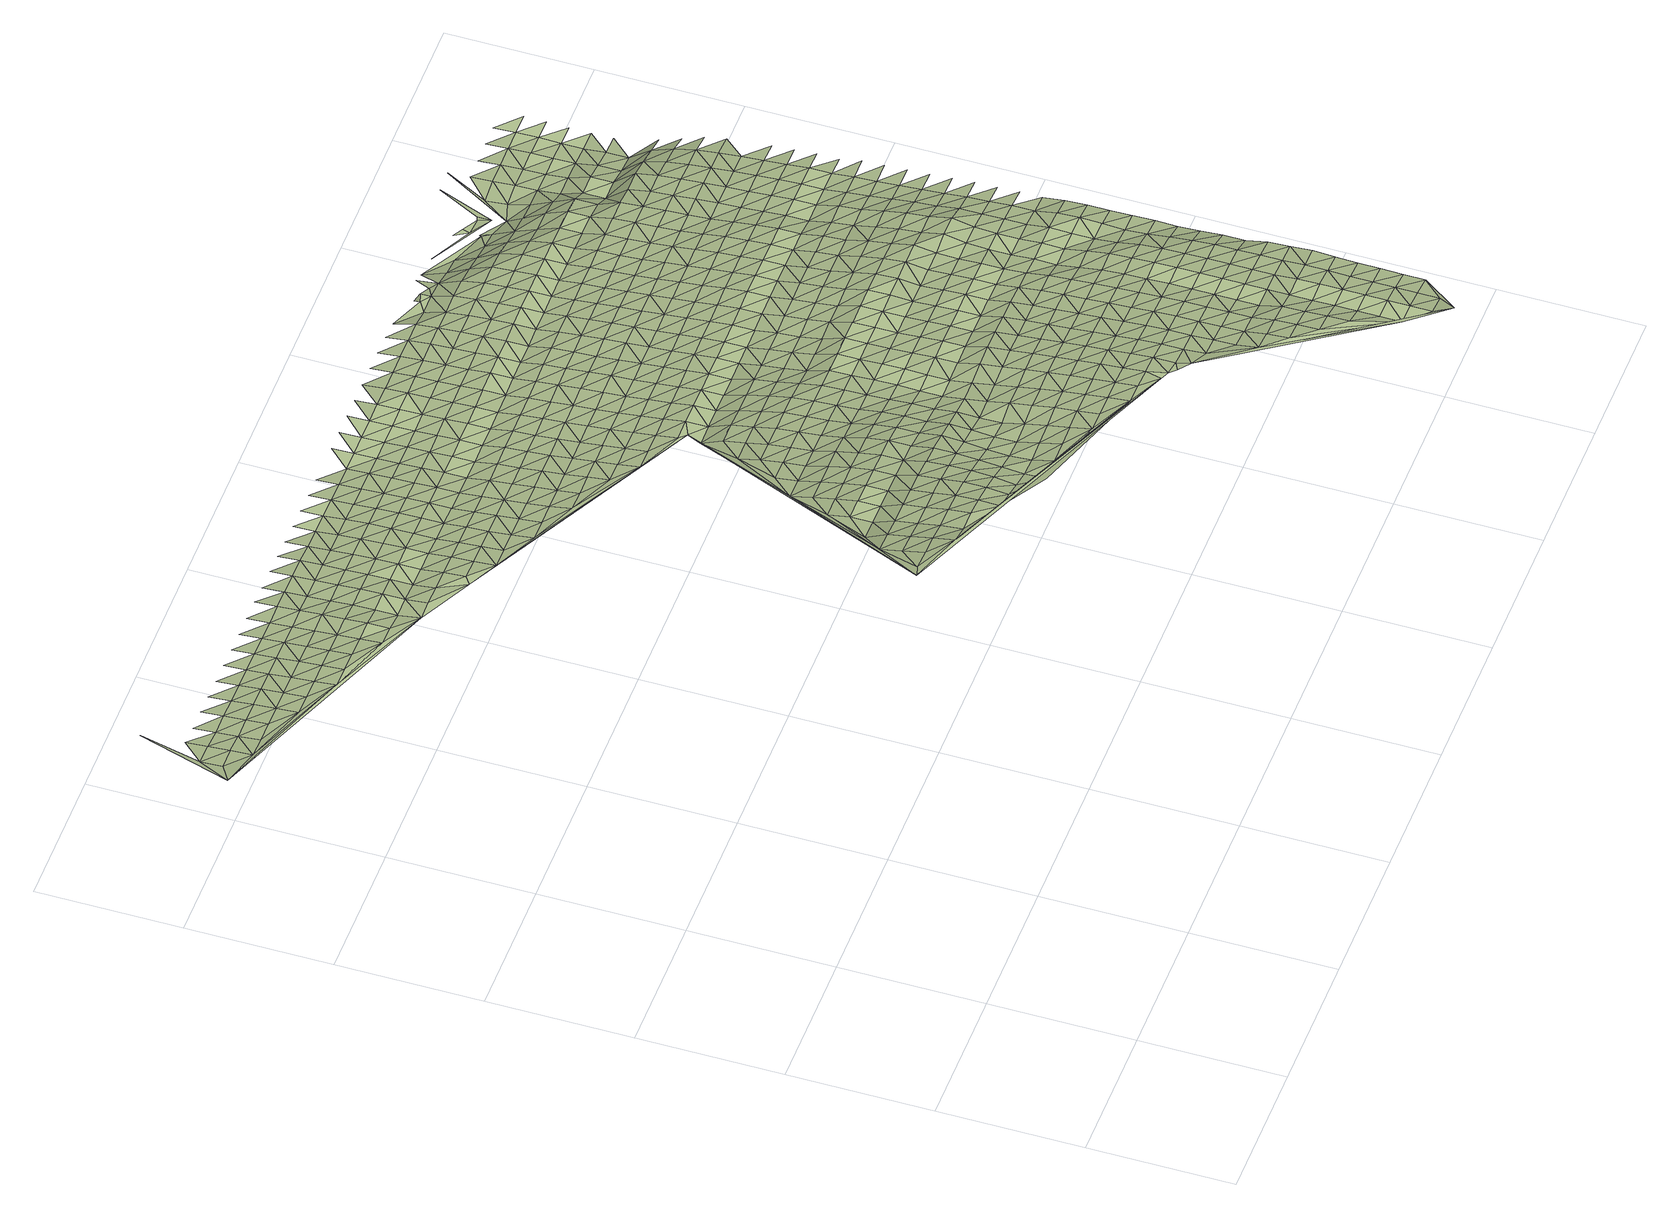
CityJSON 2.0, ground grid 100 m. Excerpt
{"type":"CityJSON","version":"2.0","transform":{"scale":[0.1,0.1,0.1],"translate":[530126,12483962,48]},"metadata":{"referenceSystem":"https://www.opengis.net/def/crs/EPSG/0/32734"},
"CityObjects":{
"terrain1":{"type":"TINRelief","geometry":[{"type":"CompositeSurface","lod":"1","boundaries":[[[0,1,2]],[[0,2,3]],[[0,4,1]],[[1,5,2]],[[3,4,0]],[[1,4,6]],[[7,1,6]],[[4,3,8]],[[4,8,6]],[[8,3,9]],[[10,3,2]],[[6,11,7]],[[11,6,8]],[[9,3,12]],[[8,9,13]],[[11,8,14]],[[13,14,8]],[[12,13,9]],[[11,15,16]],[[14,15,11]],[[10,12,3]],[[17,14,13]],[[17,13,12]],[[14,18,15]],[[14,17,18]],[[19,15,20]],[[17,12,21]],[[15,18,20]],[[17,22,18]],[[17,21,23]],[[10,21,12]],[[18,22,20]],[[17,23,22]],[[10,2,24]],[[25,20,26]],[[21,27,23]],[[26,20,22]],[[21,10,27]],[[22,23,28]],[[27,29,23]],[[22,28,26]],[[23,29,28]],[[27,10,30]],[[31,26,32]],[[33,29,27]],[[26,28,32]],[[30,33,27]],[[28,29,34]],[[33,35,29]],[[10,36,30]],[[28,34,32]],[[29,35,34]],[[33,30,37]],[[38,32,39]],[[35,33,40]],[[39,32,34]],[[37,40,33]],[[37,30,36]],[[34,35,41]],[[35,40,42]],[[34,41,39]],[[35,42,41]],[[10,24,36]],[[40,37,43]],[[43,37,36]],[[44,39,45]],[[40,46,42]],[[39,41,45]],[[46,40,43]],[[47,41,42]],[[43,36,48]],[[47,42,46]],[[41,49,45]],[[43,50,46]],[[49,41,47]],[[43,48,50]],[[24,48,36]],[[51,45,52]],[[52,45,49]],[[53,47,46]],[[50,54,46]],[[47,53,49]],[[53,46,54]],[[48,55,50]],[[24,55,48]],[[52,49,56]],[[54,50,57]],[[49,53,56]],[[57,50,55]],[[58,52,59]],[[54,60,53]],[[61,62,63]],[[56,59,52]],[[63,64,61]],[[54,57,60]],[[65,55,24]],[[53,66,56]],[[66,53,60]],[[67,61,68]],[[69,65,24]],[[70,57,55]],[[68,61,64]],[[62,61,67]],[[71,59,56]],[[57,70,60]],[[56,66,72]],[[55,65,70]],[[24,73,69]],[[59,71,74]],[[56,72,71]],[[60,75,66]],[[65,69,76]],[[67,68,77]],[[60,70,75]],[[77,68,64]],[[66,78,72]],[[62,67,79]],[[73,76,69]],[[78,66,75]],[[70,65,80]],[[76,81,65]],[[79,67,77]],[[71,72,82]],[[70,80,75]],[[78,83,72]],[[65,81,80]],[[77,64,84]],[[62,79,85]],[[71,82,86]],[[72,83,82]],[[76,73,87]],[[88,78,75]],[[62,85,89]],[[62,90,63]],[[81,76,91]],[[79,77,92]],[[88,75,80]],[[87,91,76]],[[77,84,92]],[[83,78,93]],[[79,94,85]],[[78,88,93]],[[73,95,87]],[[96,80,81]],[[91,97,81]],[[94,79,92]],[[84,64,98]],[[99,62,89]],[[100,82,83]],[[80,96,88]],[[93,101,83]],[[81,97,96]],[[87,102,91]],[[89,85,103]],[[84,104,92]],[[94,105,85]],[[82,100,106]],[[83,101,100]],[[95,102,87]],[[93,88,107]],[[85,105,103]],[[97,91,108]],[[109,94,92]],[[107,88,96]],[[108,91,102]],[[92,104,109]],[[84,98,104]],[[110,101,93]],[[89,103,111]],[[97,112,96]],[[105,94,113]],[[107,110,93]],[[112,97,108]],[[89,111,99]],[[94,109,113]],[[102,95,114]],[[100,101,115]],[[116,107,96]],[[110,117,101]],[[62,99,90]],[[102,114,108]],[[105,118,103]],[[104,119,109]],[[116,96,112]],[[95,120,114]],[[113,121,105]],[[100,115,122]],[[101,117,115]],[[104,98,119]],[[120,95,123]],[[118,111,103]],[[105,121,118]],[[110,107,124]],[[112,108,125]],[[113,109,126]],[[107,116,127]],[[108,114,125]],[[126,109,119]],[[117,110,124]],[[107,127,124]],[[116,112,128]],[[99,111,129]],[[130,121,113]],[[63,131,64]],[[111,118,132]],[[98,133,119]],[[125,128,112]],[[126,130,113]],[[114,120,134]],[[73,135,95]],[[123,136,120]],[[111,132,129]],[[137,115,117]],[[124,138,117]],[[127,116,139]],[[114,134,125]],[[118,121,140]],[[119,141,126]],[[116,128,142]],[[120,136,134]],[[130,143,121]],[[115,137,144]],[[117,138,137]],[[129,145,99]],[[141,119,133]],[[127,139,124]],[[132,118,140]],[[116,142,139]],[[121,143,140]],[[128,125,146]],[[90,99,145]],[[147,136,123]],[[130,126,148]],[[63,90,149]],[[146,125,134]],[[141,150,126]],[[151,138,124]],[[132,152,129]],[[133,98,153]],[[142,128,154]],[[143,130,148]],[[124,139,151]],[[140,152,132]],[[126,150,148]],[[141,133,155]],[[154,128,146]],[[98,64,156]],[[123,95,135]],[[157,134,136]],[[145,129,158]],[[147,159,136]],[[123,160,147]],[[137,138,161]],[[162,139,142]],[[151,163,138]],[[152,158,129]],[[134,157,146]],[[140,143,164]],[[165,150,141]],[[162,142,154]],[[136,159,157]],[[148,166,143]],[[137,161,167]],[[145,168,90]],[[138,163,161]],[[155,165,141]],[[133,153,155]],[[169,151,139]],[[140,164,152]],[[158,168,145]],[[143,166,164]],[[154,146,170]],[[148,150,171]],[[169,139,162]],[[147,172,159]],[[146,157,170]],[[165,171,150]],[[163,151,173]],[[158,152,174]],[[160,172,147]],[[168,175,90]],[[176,166,148]],[[151,169,173]],[[152,164,174]],[[162,154,177]],[[155,178,165]],[[170,179,154]],[[175,180,90]],[[171,176,148]],[[181,157,159]],[[168,158,182]],[[172,183,159]],[[155,153,178]],[[184,161,163]],[[169,162,177]],[[160,123,135]],[[173,185,163]],[[177,154,179]],[[174,182,158]],[[157,181,170]],[[186,164,166]],[[171,165,187]],[[159,183,181]],[[176,188,166]],[[161,184,189]],[[172,160,190]],[[191,175,168]],[[163,185,184]],[[165,178,187]],[[169,192,173]],[[164,186,174]],[[191,168,182]],[[166,188,186]],[[179,170,193]],[[194,176,171]],[[177,192,169]],[[90,180,195]],[[73,149,135]],[[183,172,196]],[[153,197,178]],[[193,170,181]],[[187,194,171]],[[198,185,173]],[[180,175,199]],[[182,174,200]],[[190,196,172]],[[175,191,201]],[[153,98,156]],[[190,160,202]],[[179,203,177]],[[176,204,188]],[[173,192,198]],[[186,200,174]],[[205,181,183]],[[178,206,187]],[[203,179,193]],[[175,201,199]],[[194,204,176]],[[185,207,184]],[[205,183,196]],[[206,178,197]],[[192,177,208]],[[191,182,209]],[[188,210,186]],[[198,207,185]],[[200,211,182]],[[212,194,187]],[[208,177,203]],[[135,202,160]],[[199,213,180]],[[188,204,210]],[[184,214,215]],[[193,181,216]],[[217,196,190]],[[201,191,209]],[[181,205,218]],[[209,182,211]],[[212,187,206]],[[198,192,219]],[[220,197,153]],[[207,214,184]],[[202,217,190]],[[195,180,213]],[[203,193,216]],[[200,186,221]],[[204,194,222]],[[219,192,208]],[[181,218,216]],[[186,210,223]],[[201,224,199]],[[225,206,197]],[[195,226,90]],[[194,212,222]],[[205,196,227]],[[211,200,221]],[[217,228,196]],[[209,224,201]],[[186,223,221]],[[207,198,229]],[[203,230,208]],[[198,219,231]],[[64,131,156]],[[218,205,227]],[[213,199,232]],[[210,204,233]],[[234,212,206]],[[230,203,216]],[[227,196,228]],[[222,235,204]],[[214,207,229]],[[198,231,229]],[[224,232,199]],[[225,234,206]],[[197,220,225]],[[217,202,236]],[[209,211,237]],[[223,210,233]],[[202,135,238]],[[221,239,211]],[[235,233,204]],[[219,208,240]],[[218,241,216]],[[222,212,242]],[[230,243,208]],[[214,244,245]],[[228,217,236]],[[195,213,246]],[[224,209,237]],[[241,218,227]],[[202,238,236]],[[232,247,213]],[[237,211,239]],[[234,242,212]],[[90,226,149]],[[231,219,240]],[[223,248,221]],[[244,214,229]],[[208,243,240]],[[249,230,216]],[[250,235,222]],[[246,213,247]],[[248,223,233]],[[220,153,156]],[[225,251,234]],[[249,216,241]],[[242,250,222]],[[231,252,229]],[[227,228,253]],[[238,135,254]],[[232,224,255]],[[239,221,256]],[[236,257,228]],[[237,258,224]],[[220,251,225]],[[243,230,259]],[[252,231,240]],[[195,246,260]],[[256,221,248]],[[241,227,253]],[[247,232,255]],[[261,233,235]],[[242,234,262]],[[230,249,259]],[[253,228,257]],[[224,258,255]],[[250,263,235]],[[244,229,264]],[[238,265,236]],[[239,266,237]],[[195,260,226]],[[234,251,262]],[[233,261,248]],[[264,229,252]],[[254,265,238]],[[266,239,256]],[[261,235,263]],[[135,267,254]],[[268,240,243]],[[249,241,269]],[[270,250,242]],[[259,271,243]],[[257,236,272]],[[273,246,247]],[[258,237,274]],[[269,241,253]],[[255,275,247]],[[262,270,242]],[[240,268,252]],[[256,248,276]],[[251,220,277]],[[244,264,278]],[[243,271,268]],[[265,272,236]],[[274,237,266]],[[135,149,267]],[[249,279,259]],[[246,273,260]],[[250,280,263]],[[273,247,275]],[[248,261,276]],[[258,281,255]],[[251,277,262]],[[278,282,244]],[[279,249,269]],[[270,280,250]],[[220,283,277]],[[264,252,284]],[[285,253,257]],[[265,254,286]],[[287,266,256]],[[272,288,257]],[[281,258,274]],[[220,156,283]],[[271,259,289]],[[226,260,290]],[[252,268,284]],[[254,267,286]],[[276,287,256]],[[253,285,269]],[[275,255,291]],[[261,263,292]],[[262,293,270]],[[289,259,279]],[[285,257,288]],[[290,260,273]],[[280,294,263]],[[264,295,278]],[[266,296,274]],[[255,281,291]],[[293,262,277]],[[271,297,268]],[[272,265,298]],[[261,292,276]],[[295,264,284]],[[286,299,265]],[[287,296,266]],[[292,263,294]],[[149,226,300]],[[279,269,301]],[[275,302,273]],[[297,271,289]],[[290,300,226]],[[288,272,298]],[[280,270,303]],[[277,283,304]],[[269,285,301]],[[265,299,298]],[[302,275,291]],[[293,305,270]],[[149,306,267]],[[268,307,284]],[[286,267,306]],[[281,274,308]],[[276,309,287]],[[295,310,278]],[[296,311,274]],[[304,283,156]],[[312,289,279]],[[273,313,290]],[[294,280,303]],[[307,268,297]],[[309,276,292]],[[270,305,303]],[[291,281,308]],[[293,277,314]],[[300,306,149]],[[315,278,310]],[[301,312,279]],[[313,273,302]],[[274,311,308]],[[316,295,284]],[[285,288,317]],[[318,299,286]],[[296,287,319]],[[298,320,288]],[[304,314,277]],[[289,321,297]],[[300,290,322]],[[284,307,316]],[[306,318,286]],[[287,309,319]],[[285,317,301]],[[302,291,323]],[[292,294,324]],[[325,305,293]],[[312,321,289]],[[317,288,320]],[[313,322,290]],[[303,326,294]],[[310,295,327]],[[298,299,328]],[[311,296,329]],[[156,330,304]],[[323,291,308]],[[314,325,293]],[[309,292,324]],[[295,316,327]],[[318,328,299]],[[319,329,296]],[[326,324,294]],[[307,297,331]],[[301,332,312]],[[306,300,333]],[[302,334,313]],[[303,305,335]],[[321,336,297]],[[300,322,337]],[[338,320,298]],[[308,311,339]],[[314,304,340]],[[332,301,317]],[[334,302,323]],[[325,335,305]],[[307,331,316]],[[306,333,318]],[[309,341,319]],[[327,342,310]],[[297,336,331]],[[328,338,298]],[[300,337,333]],[[329,339,311]],[[330,340,304]],[[131,330,156]],[[321,312,343]],[[322,313,344]],[[345,326,303]],[[341,309,324]],[[320,346,317]],[[347,323,308]],[[348,325,314]],[[349,310,342]],[[312,332,343]],[[344,313,334]],[[335,345,303]],[[327,316,350]],[[328,318,351]],[[329,319,352]],[[338,346,320]],[[339,347,308]],[[348,314,340]],[[336,321,353]],[[322,354,337]],[[350,316,331]],[[318,333,351]],[[352,319,341]],[[332,317,355]],[[356,334,323]],[[357,324,326]],[[343,353,321]],[[322,344,354]],[[345,358,326]],[[359,342,327]],[[360,338,328]],[[329,361,339]],[[335,325,362]],[[363,340,330]],[[346,355,317]],[[347,356,323]],[[325,348,364]],[[336,365,331]],[[324,357,341]],[[363,330,131]],[[350,359,327]],[[351,360,328]],[[329,352,361]],[[357,326,358]],[[332,366,343]],[[367,333,337]],[[344,334,368]],[[345,335,362]],[[336,353,365]],[[354,369,337]],[[325,364,362]],[[338,370,346]],[[355,366,332]],[[356,368,334]],[[331,371,350]],[[333,367,351]],[[372,347,339]],[[352,341,373]],[[348,340,374]],[[359,375,342]],[[360,370,338]],[[337,369,367]],[[361,376,339]],[[377,363,131]],[[363,378,340]],[[343,379,353]],[[354,344,380]],[[345,381,358]],[[371,331,365]],[[357,373,341]],[[382,355,346]],[[347,372,356]],[[364,348,374]],[[383,342,375]],[[366,379,343]],[[368,380,344]],[[339,376,372]],[[381,345,362]],[[374,340,378]],[[384,360,351]],[[361,352,385]],[[346,370,382]],[[359,350,386]],[[387,365,353]],[[388,369,354]],[[371,389,350]],[[384,351,367]],[[373,385,352]],[[377,390,391]],[[363,377,392]],[[368,356,393]],[[357,358,394]],[[364,395,362]],[[379,387,353]],[[380,388,354]],[[381,396,358]],[[375,359,386]],[[366,355,397]],[[370,360,398]],[[399,376,361]],[[378,363,392]],[[350,389,386]],[[355,382,400]],[[356,372,393]],[[395,364,374]],[[371,365,401]],[[402,367,369]],[[391,390,403]],[[394,373,357]],[[377,391,392]],[[360,384,398]],[[385,399,361]],[[394,358,396]],[[379,366,397]],[[404,380,368]],[[405,381,362]],[[387,401,365]],[[355,400,397]],[[369,388,402]],[[393,404,368]],[[405,362,395]],[[389,371,406]],[[382,370,407]],[[384,367,408]],[[372,376,409]],[[374,378,410]],[[386,411,375]],[[398,412,370]],[[399,413,376]],[[392,414,378]],[[379,415,387]],[[380,416,388]],[[385,373,417]],[[396,381,418]],[[401,406,371]],[[408,367,402]],[[373,394,419]],[[403,420,391]],[[400,382,407]],[[372,409,393]],[[395,374,410]],[[421,375,411]],[[415,379,397]],[[407,370,412]],[[404,416,380]],[[376,413,409]],[[381,405,418]],[[410,378,414]],[[422,386,389]],[[398,384,423]],[[399,385,417]],[[391,420,392]],[[373,419,417]],[[424,420,403]],[[406,422,389]],[[408,423,384]],[[425,424,403]],[[401,387,426]],[[400,427,397]],[[402,388,428]],[[393,429,404]],[[394,396,430]],[[395,431,405]],[[415,432,387]],[[416,433,388]],[[418,434,396]],[[435,411,386]],[[436,412,398]],[[399,437,413]],[[414,392,438]],[[427,400,407]],[[429,393,409]],[[410,431,395]],[[401,426,406]],[[428,408,402]],[[419,394,430]],[[422,435,386]],[[387,432,426]],[[423,436,398]],[[428,388,433]],[[399,417,437]],[[430,396,434]],[[420,438,392]],[[439,415,397]],[[418,405,440]],[[441,421,411]],[[412,442,407]],[[416,404,443]],[[409,413,444]],[[414,445,410]],[[439,397,427]],[[429,446,404]],[[431,440,405]],[[425,447,424]],[[422,406,448]],[[419,449,417]],[[435,441,411]],[[436,442,412]],[[437,444,413]],[[414,438,445]],[[432,415,450]],[[423,408,451]],[[433,416,443]],[[452,434,418]],[[424,453,420]],[[406,426,448]],[[408,428,454]],[[404,446,443]],[[449,419,430]],[[447,455,424]],[[456,427,407]],[[429,409,457]],[[458,431,410]],[[415,439,450]],[[440,452,418]],[[435,422,459]],[[436,423,451]],[[460,437,417]],[[420,453,438]],[[442,456,407]],[[408,454,451]],[[444,457,409]],[[458,410,445]],[[424,455,453]],[[403,461,425]],[[448,459,422]],[[460,417,449]],[[432,462,426]],[[463,439,427]],[[428,433,464]],[[465,446,429]],[[430,434,466]],[[467,440,431]],[[447,425,468]],[[450,469,432]],[[443,470,433]],[[452,471,434]],[[472,473,425]],[[474,441,435]],[[436,475,442]],[[444,437,476]],[[445,438,477]],[[456,463,427]],[[457,465,429]],[[467,431,458]],[[426,462,448]],[[454,428,464]],[[449,430,466]],[[455,447,468]],[[474,435,459]],[[432,469,462]],[[475,436,451]],[[464,433,470]],[[437,460,476]],[[466,434,471]],[[477,438,453]],[[425,473,468]],[[450,439,478]],[[443,446,479]],[[480,481,441]],[[444,482,457]],[[452,440,483]],[[484,458,445]],[[463,478,439]],[[465,479,446]],[[440,467,485]],[[459,448,486]],[[487,456,442]],[[454,488,451]],[[460,449,489]],[[480,441,474]],[[475,490,442]],[[482,444,476]],[[477,484,445]],[[461,472,425]],[[491,469,450]],[[492,470,443]],[[471,452,483]],[[455,493,453]],[[494,473,472]],[[462,486,448]],[[488,454,464]],[[489,449,466]],[[440,485,483]],[[468,495,455]],[[456,487,463]],[[496,465,457]],[[478,491,450]],[[442,490,487]],[[479,492,443]],[[497,494,472]],[[498,475,451]],[[460,499,476]],[[467,458,500]],[[493,477,453]],[[457,482,496]],[[484,501,458]],[[455,495,493]],[[502,474,459]],[[470,503,464]],[[468,473,504]],[[486,505,459]],[[498,451,488]],[[499,460,489]],[[462,469,506]],[[478,463,507]],[[508,466,471]],[[485,467,500]],[[472,461,497]],[[491,509,469]],[[492,503,470]],[[483,510,471]],[[500,458,501]],[[494,504,473]],[[461,403,511]],[[490,475,512]],[[479,465,513]],[[476,514,482]],[[502,459,505]],[[463,487,507]],[[465,496,515]],[[480,474,516]],[[517,488,464]],[[466,508,489]],[[484,477,518]],[[519,495,468]],[[469,509,506]],[[475,498,512]],[[476,499,514]],[[508,471,510]],[[477,493,520]],[[486,462,521]],[[522,491,478]],[[492,479,513]],[[485,523,483]],[[494,497,524]],[[503,517,464]],[[465,515,513]],[[504,519,468]],[[516,525,480]],[[501,484,518]],[[516,474,502]],[[507,522,478]],[[500,523,485]],[[477,520,518]],[[526,524,497]],[[461,526,497]],[[505,486,521]],[[487,490,527]],[[528,498,488]],[[496,482,529]],[[499,489,530]],[[493,495,531]],[[462,506,521]],[[512,532,490]],[[514,533,482]],[[491,534,509]],[[492,535,503]],[[510,483,536]],[[494,537,504]],[[517,528,488]],[[530,489,508]],[[519,531,495]],[[487,527,507]],[[515,496,529]],[[522,534,491]],[[490,532,527]],[[535,492,513]],[[529,482,533]],[[523,536,483]],[[524,537,494]],[[512,498,538]],[[514,499,539]],[[500,501,540]],[[541,520,493]],[[518,542,501]],[[502,505,543]],[[519,504,544]],[[521,545,505]],[[528,538,498]],[[530,539,499]],[[531,541,493]],[[461,546,526]],[[506,509,547]],[[507,548,522]],[[549,517,503]],[[515,550,513]],[[508,510,551]],[[523,500,540]],[[552,524,526]],[[534,553,509]],[[535,554,503]],[[536,555,510]],[[540,501,542]],[[537,544,504]],[[502,543,516]],[[556,532,512]],[[557,533,514]],[[518,520,558]],[[543,505,545]],[[548,507,527]],[[550,515,529]],[[546,552,526]],[[506,547,521]],[[517,549,528]],[[551,530,508]],[[559,531,519]],[[509,553,547]],[[538,556,512]],[[503,554,549]],[[539,557,514]],[[551,510,555]],[[541,558,520]],[[560,535,513]],[[537,524,561]],[[559,519,544]],[[516,562,563]],[[534,522,564]],[[527,532,565]],[[533,566,529]],[[536,523,567]],[[568,542,518]],[[548,569,522]],[[560,513,550]],[[540,570,523]],[[552,561,524]],[[571,545,521]],[[538,528,572]],[[573,546,461]],[[574,461,511]],[[562,516,543]],[[556,565,532]],[[557,566,533]],[[558,568,518]],[[574,575,461]],[[553,534,564]],[[554,535,576]],[[539,530,577]],[[555,536,567]],[[541,531,578]],[[579,544,537]],[[521,547,571]],[[522,569,564]],[[528,549,572]],[[530,551,580]],[[523,570,567]],[[531,559,581]],[[548,527,582]],[[583,550,529]],[[540,542,584]],[[546,573,552]],[[535,560,576]],[[561,579,537]],[[461,575,573]],[[545,585,543]],[[586,556,538]],[[557,539,577]],[[558,541,578]],[[565,582,527]],[[566,583,529]],[[530,580,577]],[[568,584,542]],[[531,581,578]],[[571,585,545]],[[572,586,538]],[[553,587,547]],[[588,569,548]],[[549,554,589]],[[590,560,550]],[[551,555,591]],[[592,570,540]],[[559,544,593]],[[561,552,594]],[[564,595,553]],[[576,596,554]],[[567,597,555]],[[579,598,544]],[[599,574,511]],[[562,543,600]],[[556,601,565]],[[557,602,566]],[[558,603,568]],[[575,574,599]],[[582,588,548]],[[583,590,550]],[[584,592,540]],[[552,573,594]],[[587,571,547]],[[549,589,572]],[[580,551,591]],[[581,559,593]],[[585,600,543]],[[553,595,587]],[[586,601,556]],[[554,596,589]],[[602,557,577]],[[591,555,597]],[[603,558,578]],[[593,544,598]],[[564,569,604]],[[576,560,605]],[[567,570,606]],[[607,579,561]],[[608,562,609]],[[588,604,569]],[[590,605,560]],[[592,606,570]],[[594,607,561]],[[582,565,610]],[[572,611,586]],[[612,583,566]],[[580,613,577]],[[584,568,614]],[[581,615,578]],[[573,575,616]],[[600,609,562]],[[601,617,565]],[[602,618,566]],[[603,619,568]],[[620,575,599]],[[585,571,621]],[[622,595,564]],[[623,596,576]],[[624,597,567]],[[579,625,598]],[[571,587,626]],[[611,572,589]],[[613,580,591]],[[615,581,593]],[[582,610,588]],[[583,612,590]],[[592,584,614]],[[573,616,594]],[[604,622,564]],[[565,617,610]],[[605,623,576]],[[566,618,612]],[[606,624,567]],[[568,619,614]],[[607,625,579]],[[575,620,616]],[[600,585,621]],[[601,586,627]],[[628,602,577]],[[629,603,578]],[[571,626,621]],[[511,630,599]],[[597,631,591]],[[586,611,627]],[[628,577,613]],[[629,578,615]],[[608,609,632]],[[595,633,587]],[[604,588,634]],[[589,596,635]],[[605,590,636]],[[606,592,637]],[[593,598,638]],[[594,639,607]],[[622,640,595]],[[623,641,596]],[[624,631,597]],[[625,642,598]],[[617,601,643]],[[618,602,644]],[[619,603,645]],[[588,610,634]],[[590,612,636]],[[614,637,592]],[[639,594,616]],[[609,600,646]],[[626,587,633]],[[611,589,635]],[[613,591,647]],[[615,593,638]],[[620,599,630]],[[621,648,600]],[[595,640,633]],[[627,643,601]],[[596,641,635]],[[602,628,644]],[[603,629,645]],[[638,598,642]],[[649,622,604]],[[650,623,605]],[[606,651,624]],[[631,647,591]],[[617,652,610]],[[619,653,614]],[[625,607,654]],[[616,620,630]],[[600,648,646]],[[634,649,604]],[[636,650,605]],[[637,651,606]],[[639,655,607]],[[626,656,621]],[[611,657,627]],[[612,618,658]],[[628,613,659]],[[629,615,660]],[[609,646,632]],[[617,643,652]],[[644,661,618]],[[645,653,619]],[[622,662,640]],[[623,663,641]],[[631,624,664]],[[642,625,654]],[[633,656,626]],[[657,611,635]],[[647,659,613]],[[660,615,638]],[[607,655,654]],[[610,665,634]],[[612,658,636]],[[666,637,614]],[[639,616,667]],[[649,662,622]],[[650,663,623]],[[618,661,658]],[[651,664,624]],[[648,621,668]],[[643,627,669]],[[628,670,644]],[[629,671,645]],[[665,610,652]],[[653,666,614]],[[630,667,616]],[[632,672,673]],[[632,646,672]],[[631,674,647]],[[656,668,621]],[[669,627,657]],[[659,670,628]],[[671,629,660]],[[633,640,675]],[[676,649,634]],[[677,635,641]],[[636,678,650]],[[679,651,637]],[[638,642,680]],[[681,655,639]],[[662,682,640]],[[663,683,641]],[[664,674,631]],[[654,684,642]],[[643,685,652]],[[686,661,644]],[[653,645,687]],[[665,676,634]],[[678,636,658]],[[666,679,637]],[[667,681,639]],[[648,688,646]],[[633,675,656]],[[635,677,657]],[[659,647,689]],[[660,638,680]],[[672,646,690]],[[668,691,648]],[[640,682,675]],[[685,643,669]],[[641,683,677]],[[670,686,644]],[[687,645,671]],[[684,680,642]],[[662,649,692]],[[664,651,693]],[[654,655,694]],[[674,689,647]],[[652,695,665]],[[663,650,696]],[[697,658,661]],[[698,666,653]],[[648,691,688]],[[649,676,692]],[[678,699,650]],[[679,693,651]],[[681,694,655]],[[668,656,700]],[[669,657,701]],[[671,660,702]],[[690,646,688]],[[695,652,685]],[[686,697,661]],[[687,698,653]],[[682,662,703]],[[683,663,696]],[[670,659,704]],[[705,674,664]],[[706,684,654]],[[656,675,700]],[[657,677,701]],[[650,699,696]],[[689,707,659]],[[702,660,680]],[[676,665,708]],[[678,658,709]],[[710,679,666]],[[692,703,662]],[[693,705,664]],[[694,706,654]],[[691,668,711]],[[712,685,669]],[[670,704,686]],[[671,713,687]],[[708,665,695]],[[697,709,658]],[[659,707,704]],[[710,666,698]],[[689,674,714]],[[700,711,668]],[[701,712,669]],[[713,671,702]],[[715,690,688]],[[675,682,716]],[[676,717,692]],[[677,683,718]],[[699,678,719]],[[720,693,679]],[[680,684,721]],[[682,703,722]],[[696,723,683]],[[705,714,674]],[[706,724,684]],[[725,688,691]],[[685,726,695]],[[697,686,727]],[[698,687,728]],[[676,708,717]],[[709,719,678]],[[679,710,720]],[[675,716,700]],[[677,718,701]],[[729,707,689]],[[702,680,721]],[[691,711,725]],[[682,722,716]],[[712,726,685]],[[683,723,718]],[[686,704,727]],[[728,687,713]],[[721,684,724]],[[703,692,730]],[[731,696,699]],[[693,732,705]],[[714,729,689]],[[733,709,697]],[[698,734,710]],[[730,692,717]],[[719,731,699]],[[693,720,732]],[[711,700,735]],[[708,695,736]],[[701,737,712]],[[713,702,738]],[[725,739,688]],[[726,740,695]],[[727,733,697]],[[698,728,734]],[[703,741,722]],[[723,696,742]],[[707,743,704]],[[744,714,705]],[[700,716,735]],[[737,701,718]],[[729,745,707]],[[738,702,721]],[[746,688,739]],[[708,736,717]],[[719,709,747]],[[703,730,741]],[[695,740,736]],[[731,742,696]],[[732,744,705]],[[711,748,725]],[[726,712,749]],[[743,727,704]],[[720,710,750]],[[713,751,728]],[[733,747,709]],[[707,745,743]],[[734,752,710]],[[753,718,723]],[[729,714,754]],[[711,735,748]],[[712,737,749]],[[751,713,738]],[[722,755,716]],[[730,717,756]],[[757,731,719]],[[732,720,750]],[[741,758,722]],[[742,753,723]],[[744,754,714]],[[750,710,752]],[[739,725,759]],[[740,726,760]],[[727,761,733]],[[728,762,734]],[[736,756,717]],[[747,757,719]],[[735,716,755]],[[737,718,763]],[[764,745,729]],[[759,725,748]],[[722,758,755]],[[749,760,726]],[[727,743,761]],[[762,728,751]],[[741,730,765]],[[732,766,744]],[[767,746,739]],[[753,763,718]],[[754,764,729]],[[740,768,736]],[[742,731,769]],[[770,747,733]],[[752,734,771]],[[756,765,730]],[[757,772,731]],[[766,732,750]],[[773,748,735]],[[774,749,737]],[[775,743,745]],[[767,739,759]],[[740,760,768]],[[733,761,770]],[[771,734,762]],[[776,758,741]],[[753,742,769]],[[755,773,735]],[[763,774,737]],[[731,772,769]],[[745,764,775]],[[736,777,756]],[[757,747,778]],[[754,744,779]],[[752,780,750]],[[765,776,741]],[[766,781,744]],[[782,759,748]],[[760,749,783]],[[761,743,784]],[[777,736,768]],[[770,778,747]],[[780,752,771]],[[755,758,785]],[[763,753,786]],[[764,754,779]],[[773,782,748]],[[774,783,749]],[[784,743,775]],[[744,781,779]],[[787,772,757]],[[750,788,766]],[[758,776,785]],[[769,786,753]],[[789,767,759]],[[765,756,790]],[[791,768,760]],[[792,770,761]],[[777,793,756]],[[778,787,757]],[[788,750,780]],[[767,794,746]],[[773,755,795]],[[763,796,774]],[[782,789,759]],[[783,791,760]],[[792,761,784]],[[776,765,790]],[[772,797,769]],[[775,764,798]],[[781,766,799]],[[755,785,795]],[[756,793,790]],[[786,796,763]],[[779,800,764]],[[777,768,801]],[[802,778,770]],[[787,797,772]],[[799,766,788]],[[803,782,773]],[[783,774,804]],[[784,775,798]],[[791,801,768]],[[792,802,770]],[[798,764,800]],[[805,786,769]],[[781,806,779]],[[803,773,795]],[[796,804,774]],[[785,776,807]],[[793,777,808]],[[787,778,809]],[[794,767,789]],[[790,810,776]],[[797,805,769]],[[806,781,799]],[[782,811,789]],[[783,812,791]],[[792,784,813]],[[801,808,777]],[[802,809,778]],[[795,785,807]],[[814,796,786]],[[800,779,815]],[[811,782,803]],[[807,776,810]],[[804,812,783]],[[813,784,798]],[[816,790,793]],[[817,797,787]],[[805,814,786]],[[815,779,806]],[[801,791,818]],[[819,802,792]],[[808,816,793]],[[809,817,787]],[[803,795,820]],[[804,796,821]],[[800,822,798]],[[811,823,789]],[[812,818,791]],[[819,792,813]],[[823,794,789]],[[810,790,824]],[[805,797,825]],[[820,795,807]],[[814,821,796]],[[822,800,815]],[[809,802,826]],[[816,824,790]],[[797,817,825]],[[803,827,811]],[[808,801,828]],[[829,812,804]],[[813,798,830]],[[818,831,801]],[[802,819,826]],[[832,794,823]],[[833,807,810]],[[814,805,834]],[[827,803,820]],[[821,829,804]],[[835,836,837]],[[830,798,822]],[[809,838,817]],[[824,833,810]],[[801,831,828]],[[825,834,805]],[[816,808,839]],[[818,812,840]],[[819,813,841]],[[826,838,809]],[[842,820,807]],[[823,811,843]],[[821,814,844]],[[845,811,827]],[[829,840,812]],[[846,847,837]],[[843,832,823]],[[824,816,839]],[[825,817,848]],[[833,842,807]],[[808,828,839]],[[834,844,814]],[[849,831,818]],[[819,850,826]],[[845,843,811]],[[838,848,817]],[[851,827,820]],[[821,852,829]],[[840,849,818]],[[846,837,853]],[[854,834,825]],[[842,851,820]],[[844,852,821]],[[833,824,855]],[[826,856,838]],[[839,857,824]],[[848,854,825]],[[837,836,853]],[[845,827,858]],[[828,831,859]],[[840,829,860]],[[849,861,831]],[[844,834,862]],[[851,858,827]],[[824,857,855]],[[852,860,829]],[[842,833,863]],[[828,859,839]],[[848,838,864]],[[831,861,859]],[[854,862,834]],[[865,853,836]],[[843,845,866]],[[840,867,849]],[[851,842,863]],[[868,852,844]],[[858,866,845]],[[833,855,863]],[[860,867,840]],[[869,857,839]],[[870,854,848]],[[862,868,844]],[[861,849,871]],[[839,859,869]],[[860,852,872]],[[866,873,843]],[[867,871,849]],[[858,851,874]],[[854,875,862]],[[863,876,851]],[[868,872,852]],[[855,857,877]],[[836,878,865]],[[879,843,873]],[[869,880,857]],[[861,881,859]],[[882,867,860]],[[851,876,874]],[[871,883,861]],[[866,858,884]],[[855,877,863]],[[885,868,862]],[[857,880,877]],[[872,882,860]],[[881,869,859]],[[861,883,881]],[[873,866,884]],[[871,867,886]],[[858,874,884]],[[887,876,863]],[[872,868,888]],[[882,886,867]],[[889,880,869]],[[863,877,887]],[[843,879,890]],[[891,883,871]],[[889,869,881]],[[879,873,892]],[[882,872,893]],[[884,894,873]],[[886,891,871]],[[874,876,895]],[[887,896,876]],[[877,880,897]],[[873,894,892]],[[880,889,898]],[[874,895,884]],[[881,883,899]],[[900,886,882]],[[876,896,895]],[[891,901,883]],[[897,887,877]],[[880,898,897]],[[879,892,902]],[[883,901,899]],[[903,894,884]],[[889,881,904]],[[891,886,905]],[[896,887,906]],[[884,895,903]],[[904,898,889]],[[887,897,906]],[[904,881,899]],[[907,901,891]],[[892,894,908]],[[903,909,894]],[[896,910,895]],[[897,898,911]],[[906,912,896]],[[892,908,902]],[[894,909,908]],[[898,904,911]],[[910,903,895]],[[901,913,899]],[[896,912,910]],[[897,914,906]],[[899,913,904]],[[897,911,914]],[[915,909,903]],[[916,912,906]],[[915,903,910]],[[904,917,911]],[[906,914,916]],[[908,909,918]],[[909,915,919]],[[910,912,920]],[[914,911,921]],[[916,922,912]],[[918,923,908]],[[909,919,918]],[[912,922,920]],[[915,910,924]],[[925,916,914]],[[924,919,915]],[[924,910,920]],[[922,916,926]],[[918,919,927]],[[919,924,927]],[[928,920,922]],[[918,929,930]],[[920,928,924]],[[918,927,929]],[[924,931,927]],[[929,927,932]],[[933,934,929]]]}]}
},
"vertices":[
[129,6127,329],[129,6277,317],[1,6050,352],[279,5977,337],[279,6127,325],[279,6727,265],[279,6277,314],[279,6427,302],[429,6127,310],[429,5977,325],[1030,5677,338],[429,6277,297],[730,5827,333],[580,5977,325],[580,6127,310],[580,6277,297],[429,6427,283],[730,5977,318],[730,6127,304],[580,6427,283],[730,6277,288],[880,5827,327],[880,6127,299],[880,5977,313],[1792,5375,306],[730,6427,275],[880,6277,282],[1030,5827,323],[1030,6127,292],[1030,5977,308],[1180,5677,334],[880,6427,271],[1030,6277,277],[1180,5827,321],[1180,6127,290],[1180,5977,306],[1481,5527,330],[1330,5677,327],[1030,6427,267],[1180,6277,275],[1330,5827,313],[1330,6127,283],[1330,5977,299],[1481,5677,319],[1180,6427,264],[1330,6277,272],[1481,5827,306],[1481,5977,290],[1631,5527,318],[1481,6127,277],[1631,5677,318],[1330,6427,258],[1481,6277,266],[1631,5977,295],[1631,5827,306],[1781,5527,291],[1631,6127,281],[1781,5677,291],[1481,6427,254],[1631,6277,270],[1781,5827,284],[2682,2377,895],[2832,2677,809],[2605,2353,901],[2982,2227,895],[1931,5527,291],[1781,5977,272],[2832,2527,845],[2832,2377,880],[1931,5377,306],[1931,5677,291],[1781,6277,255],[1781,6127,264],[2175,5185,302],[1631,6427,260],[1931,5827,284],[2081,5377,298],[2982,2377,863],[1931,5977,272],[2982,2527,830],[2081,5677,273],[2081,5527,273],[1931,6277,255],[1931,6127,264],[3133,2227,850],[2982,2677,797],[1781,6427,243],[2232,5227,302],[2081,5827,269],[2982,2827,723],[3283,3427,602],[2232,5377,292],[3133,2377,830],[2081,5977,263],[3133,2527,800],[2382,5077,308],[2232,5677,269],[2232,5527,269],[3433,2077,817],[3133,3127,677],[2081,6277,247],[2081,6127,255],[2382,5227,294],[3133,2827,711],[3283,2227,850],[3133,2677,775],[1931,6427,243],[2232,5827,262],[2382,5377,284],[3283,2377,830],[2232,5977,256],[3133,2977,711],[2382,5527,266],[3283,2527,800],[2532,5227,285],[2232,6277,230],[2382,5677,266],[2232,6127,243],[3283,2827,711],[3433,2227,823],[2532,5077,300],[3283,2677,775],[2081,6427,234],[2682,4927,316],[2382,5977,250],[2532,5377,273],[3433,2377,810],[2382,5827,257],[2532,5527,255],[3283,3127,677],[3433,2527,786],[4911,1516,723],[3283,2977,711],[3583,2077,773],[2682,5227,276],[3433,4477,375],[2682,5077,294],[2382,6277,217],[2382,6127,235],[2532,5827,250],[3433,2827,705],[3583,2227,790],[2532,5677,255],[3433,2677,762],[2232,6427,221],[3283,3277,642],[2682,5377,264],[2832,4927,311],[3583,2527,767],[3781,4278,396],[3583,2377,787],[2532,5977,243],[3433,2977,705],[3884,1927,679],[2682,5527,246],[3733,2077,717],[4635,1627,748],[2832,5227,272],[3433,3127,674],[2832,5077,290],[2982,4777,339],[2532,6277,215],[2682,5677,246],[2532,6127,229],[3583,2827,698],[3733,2227,740],[3583,2677,747],[2382,6427,213],[3433,3277,638],[2682,5827,242],[2832,5377,257],[3733,2377,749],[2982,4927,311],[2682,5977,233],[3583,2977,698],[3433,3427,595],[3733,2527,743],[2832,5677,238],[3884,2077,670],[2832,5527,238],[3433,3577,573],[2982,5227,268],[3583,3127,670],[2982,5077,287],[2682,6277,214],[2682,6127,223],[3733,2827,688],[3884,2227,683],[3733,2677,728],[2532,6427,209],[3133,4777,331],[3583,3277,633],[2832,5827,232],[2982,5377,250],[3884,2377,697],[3583,3877,501],[3133,4927,307],[4034,1927,690],[2832,5977,225],[3583,3577,568],[3733,2977,688],[3583,3427,588],[3283,4627,355],[2982,5527,231],[3884,2527,707],[3133,5077,287],[4034,2077,650],[2832,6127,218],[2982,5677,231],[3733,3277,620],[3884,2677,705],[3733,3127,660],[4034,2227,639],[3583,3727,543],[2832,6277,209],[2682,6427,205],[3133,5377,251],[3283,4777,331],[3133,5227,266],[2982,5827,223],[4334,1777,737],[3884,2977,673],[4034,2377,646],[3884,2827,673],[3733,3427,578],[4184,1927,698],[3733,4177,396],[3283,5077,287],[3283,4927,307],[2982,6127,209],[3133,5527,222],[2982,5977,218],[3733,3577,561],[4034,2677,672],[4184,2077,658],[4034,2527,662],[3433,4777,328],[3884,3277,604],[3433,4627,351],[3884,3127,646],[3133,5827,214],[3283,5227,266],[4184,2227,620],[3133,5677,222],[2982,6277,200],[2832,6427,197],[3733,3877,500],[3733,3727,539],[4034,2827,646],[3283,5377,251],[4184,2377,612],[4334,1927,703],[3133,5977,206],[3433,5077,285],[3583,4477,373],[3884,3577,554],[4034,2977,646],[3433,4927,307],[3884,3427,570],[3283,5527,222],[3733,4027,470],[4184,2677,634],[4334,2077,670],[4184,2527,626],[3133,6127,198],[3583,4627,348],[4034,3127,623],[3733,4327,396],[3283,5827,214],[3433,5227,268],[4334,2227,633],[3283,5677,222],[3583,4777,327],[3884,3877,498],[4034,3277,583],[3884,3727,536],[4184,2827,606],[4484,1927,708],[3133,6277,196],[3433,5377,256],[4334,2377,596],[4034,3427,561],[3133,6427,191],[4484,1777,730],[3283,5977,206],[3583,5077,285],[3733,4477,371],[4184,2977,606],[3583,4927,303],[3433,5527,226],[3884,4027,468],[4034,3577,547],[4334,2677,593],[4484,2077,686],[4334,2527,589],[3283,6127,198],[4184,3127,590],[3433,5677,226],[3733,4777,327],[3733,4627,347],[3884,4177,399],[3583,5227,271],[4034,3727,533],[4484,2377,630],[4635,1777,730],[4484,2227,659],[3884,4327,399],[3433,5827,217],[4184,3427,553],[4334,2827,574],[3283,6277,196],[4184,3277,564],[3583,5377,258],[4034,3877,494],[4635,1927,708],[3283,6427,191],[3433,5977,206],[3733,5077,290],[3884,4477,374],[4334,2977,574],[3733,4927,307],[3583,5527,230],[4034,4027,455],[4184,3577,541],[4484,2677,566],[4635,2077,686],[4484,2527,595],[3433,6127,201],[3884,4627,350],[4334,3127,560],[4785,1627,738],[3583,5827,220],[3733,5227,275],[4034,4327,399],[4184,3727,524],[4635,2227,659],[3583,5677,230],[4034,4177,399],[3884,4777,330],[4334,3277,551],[4785,1777,723],[4484,2827,540],[3433,6277,198],[3733,5377,260],[4184,3877,487],[4635,2377,630],[3884,4927,312],[4334,3427,544],[4785,1927,704],[3433,6427,192],[3583,5977,210],[4034,4477,373],[4484,2977,540],[3733,5527,234],[4184,4027,450],[3884,5077,298],[4334,3577,535],[4635,2677,566],[4635,2527,595],[3583,6127,206],[4034,4627,353],[4484,3127,544],[4785,2227,664],[4935,1627,723],[4785,2077,685],[3733,5677,234],[3884,5227,280],[4184,4327,394],[4334,3727,504],[4184,4177,394],[4034,4777,334],[3733,5827,223],[4484,3427,531],[4635,2827,540],[4935,1927,692],[3583,6277,200],[4484,3277,540],[4972,1490,723],[4935,1777,709],[3884,5377,266],[4334,3877,469],[4785,2377,642],[4034,4927,321],[3583,6427,189],[4184,4477,373],[4635,2977,540],[3733,6127,209],[3884,5527,241],[4334,4027,445],[3733,5977,215],[5031,1450,706],[5085,1477,706],[5085,1627,706],[4484,3577,528],[4785,2677,592],[4935,2077,676],[4785,2527,616],[4034,5227,287],[4184,4627,355],[4635,3127,544],[4034,5077,307],[3884,5677,241],[4334,4177,394],[5100,1380,718],[4484,3727,474],[4935,2227,657],[3884,5827,228],[4184,4927,326],[4334,4327,394],[4635,3427,531],[5085,1927,676],[3733,6277,202],[4184,4777,338],[4635,3277,540],[5085,1777,693],[4034,5377,272],[4484,3877,445],[4785,2977,552],[4935,2377,638],[4785,2827,552],[5235,1477,685],[3733,6427,185],[3884,5977,219],[4334,4477,377],[5235,1327,694],[5385,1027,705],[4034,5677,246],[4184,5077,310],[4484,4177,392],[4635,3577,528],[4935,2677,598],[5085,2077,661],[4034,5527,246],[4484,4027,424],[4935,2527,617],[3884,6127,212],[4334,4627,356],[4785,3127,543],[5235,1627,685],[4184,5227,292],[5085,2227,643],[3884,6277,201],[4334,4777,341],[4635,3877,445],[4785,3277,535],[5235,1777,673],[4635,3727,474],[5385,1177,677],[4034,5827,232],[4935,2827,554],[4184,5377,278],[4484,4477,377],[5085,2377,626],[5385,1477,665],[4484,4327,392],[5385,1327,672],[4334,4927,323],[4785,3427,527],[5235,1927,658],[4034,5977,223],[4935,2977,554],[5986,277,600],[4184,5677,247],[4334,5077,306],[4635,4177,392],[4785,3577,527],[5085,2677,589],[5235,2077,643],[5535,1177,655],[4184,5527,247],[4635,4027,424],[5085,2527,608],[5535,877,693],[5535,1027,683],[4034,6127,214],[4484,4627,359],[4935,3127,541],[5385,1627,665],[4334,5227,294],[4785,3727,472],[4034,6277,200],[3884,6427,185],[4935,3277,530],[5235,2377,612],[5385,1777,655],[5235,2227,627],[4184,5827,235],[4484,4927,329],[4635,4327,392],[5085,2827,545],[4484,4777,342],[4334,5377,281],[4785,3877,440],[5535,1477,644],[5686,877,668],[5535,1327,651],[4935,3427,526],[5686,727,676],[4635,4477,377],[5085,2977,545],[5385,2077,627],[5385,1927,641],[4184,6127,215],[4785,4027,427],[5686,1027,660],[4184,5977,226],[4334,5677,248],[4484,5077,317],[5235,2677,579],[4334,5527,248],[5235,2527,596],[6203,5,609],[4635,4627,359],[4935,3727,478],[5085,3127,538],[4935,3577,526],[4184,6277,198],[4785,4177,398],[5535,1777,637],[5686,1177,635],[5535,1627,644],[4334,5827,239],[4484,5227,298],[5385,2227,613],[5836,727,650],[4034,6427,182],[5836,577,656],[4635,4927,329],[4785,4327,398],[5085,3427,526],[5235,2827,539],[5686,1327,633],[4635,4777,342],[5085,3277,526],[4484,5377,280],[4935,3877,452],[5385,2377,600],[5836,877,644],[4785,4477,383],[5235,2977,539],[5535,2077,613],[5686,1477,628],[5535,1927,625],[4334,6127,215],[5836,1027,639],[4334,5977,230],[5986,427,600],[4484,5677,255],[4635,5077,317],[4935,4177,405],[5085,3577,526],[5385,2677,570],[5986,577,600],[4484,5527,255],[4935,4027,432],[5385,2527,586],[4785,4627,362],[5235,3127,533],[5686,1627,628],[5836,1177,598],[5085,3727,478],[5986,727,599],[4334,6277,197],[4184,6427,174],[4635,5377,280],[4785,4777,344],[5235,3277,522],[5535,2377,590],[5686,1777,622],[4635,5227,298],[5535,2227,602],[4484,5827,245],[4935,4327,405],[6136,427,600],[6136,127,600],[6136,277,600],[5085,3877,455],[5385,2977,537],[5836,1477,598],[5986,877,598],[5385,2827,537],[5836,1327,599],[4785,4927,327],[5235,3427,529],[5686,1927,612],[4484,5977,232],[4935,4477,387],[4635,5677,255],[4785,5077,313],[5085,4177,411],[5235,3577,526],[5535,2677,557],[5686,2077,603],[5986,1177,598],[6136,577,600],[4635,5527,255],[5085,4027,438],[5535,2527,578],[5986,1027,596],[6286,127,570],[4484,6127,211],[4935,4627,364],[5385,3127,529],[5836,1627,598],[4785,5227,297],[5235,3727,488],[5686,2227,593],[6136,727,599],[4334,6427,150],[4484,6277,158],[4935,4927,325],[5085,4327,411],[5385,3427,533],[5535,2827,533],[5836,1927,591],[5986,1327,599],[6286,427,571],[4935,4777,345],[5385,3277,517],[5836,1777,596],[6286,277,570],[4635,5977,232],[4785,5377,279],[5235,3877,458],[5686,2377,583],[6136,877,598],[4635,5827,245],[5085,4477,392],[5535,2977,533],[5986,1477,598],[6437,277,543],[5686,2527,568],[4569,6327,158],[4785,5677,259],[4935,5077,311],[5235,4177,409],[5385,3577,525],[5836,2077,584],[6136,1177,581],[6286,577,572],[4785,5527,259],[5235,4027,440],[6136,1027,596],[5085,4627,367],[5535,3127,523],[5986,1627,598],[4635,6277,158],[5686,2677,539],[4635,6127,211],[4935,5227,293],[5385,3727,490],[5836,2227,573],[5085,4777,349],[5986,1777,596],[6286,877,575],[6286,727,574],[4785,5827,246],[5235,4327,409],[5535,3427,538],[5686,2827,529],[6136,1327,583],[5535,3277,515],[4935,5377,280],[5385,3877,454],[5836,2377,546],[5085,4927,326],[5986,1927,591],[6437,427,545],[4785,5977,235],[5235,4477,390],[5686,2977,529],[6136,1477,583],[4632,6351,158],[4593,6377,124],[5836,2527,518],[4935,5677,260],[5085,5077,308],[5385,4177,404],[5535,3577,520],[5986,2077,584],[6286,1177,567],[6437,577,548],[4935,5527,260],[5385,4027,436],[6286,1027,578],[5235,4627,368],[5686,3127,518],[6136,1627,583],[4785,6277,132],[5836,2677,522],[4722,6320,132],[4785,6127,201],[5085,5227,293],[5986,2227,573],[6437,727,549],[5235,4777,349],[5535,3877,448],[5686,3277,524],[6136,1777,580],[5535,3727,487],[4935,5827,248],[5385,4327,404],[6286,1327,570],[5085,5377,283],[5836,2977,509],[5986,2377,546],[6437,877,553],[5836,2827,509],[5235,4927,328],[5686,3427,544],[6136,1927,574],[4935,5977,232],[5385,4477,389],[6286,1477,562],[5986,2527,518],[4785,6427,110],[5085,5677,260],[5235,5077,307],[5535,4177,400],[5686,3577,511],[6136,2077,561],[6437,1177,548],[5085,5527,260],[5535,4027,430],[6437,1027,562],[4935,6127,164],[5385,4627,372],[5836,3127,516],[6286,1627,562],[5986,2677,522],[5235,5227,296],[5686,3727,484],[6136,2227,530],[5836,3277,547],[6286,1777,551],[5085,5827,250],[5385,4927,327],[5535,4327,400],[6437,1327,541],[4935,6277,81],[5385,4777,352],[5235,5377,288],[5686,3877,444],[5986,2977,509],[6136,2377,509],[5986,2827,509],[4898,6434,47],[5836,3427,513],[5085,5977,209],[5535,4477,387],[6286,2077,508],[6437,1477,504],[6286,1927,531],[5686,4027,427],[6136,2527,513],[5235,5677,257],[5385,5077,309],[5836,3577,496],[5235,5527,257],[5085,6127,122],[5535,4627,373],[5986,3127,516],[6437,1627,504],[5686,4177,397],[6136,2677,517],[5385,5227,299],[6286,2227,498],[5085,6277,46],[5535,4777,347],[5836,3877,428],[5986,3277,547],[6437,1777,489],[5836,3727,463],[5235,5827,225],[5686,4327,397],[6136,2827,494],[5385,5377,290],[5535,4927,322],[5986,3427,513],[6286,2527,510],[6437,1927,482],[6286,2377,505],[5235,5977,165],[5686,4477,381],[6136,2977,494],[5385,5527,249],[5836,4027,408],[5986,3577,496],[6437,2077,484],[5235,6127,78],[5535,5227,302],[5686,4627,359],[6136,3127,488],[5535,5077,310],[5346,6188,42],[5385,5677,249],[5836,4177,368],[5986,3727,463],[6286,2827,470],[6437,2227,483],[6286,2677,503],[5686,4777,335],[6136,3277,488],[5385,5827,185],[5836,4327,368],[5986,3877,428],[6437,2377,478],[5535,5527,251],[5686,4927,322],[6136,3427,464],[5535,5377,287],[5385,5977,120],[5836,4477,355],[6286,2977,470],[5986,4027,408],[6437,2527,475],[5686,5077,314],[6136,3577,449],[5836,4627,343],[6286,3127,458],[5535,5677,251],[5986,4177,368],[6437,2677,469],[5385,6127,42],[5686,5227,299],[6136,3727,426],[6286,3277,446],[5535,5827,184],[5836,4927,319],[5986,4327,368],[6437,2827,448],[5836,4777,335],[5349,6198,42],[5686,5377,288],[6136,3877,404],[5085,6427,14],[5524,6177,16],[5385,6277,8],[6286,3427,431],[5836,5077,305],[5986,4477,355],[6437,2977,448],[5686,5527,219],[5548,6088,16],[6136,4027,387],[5535,5977,90],[5398,6329,8],[5331,6368,5],[6286,3577,417],[5986,4627,343],[6437,3127,439],[5686,5677,219],[6136,4177,363],[5505,6269,5],[6286,3727,404],[5836,5377,258],[6437,3277,431],[5836,5227,289],[5686,5827,143],[5986,4927,319],[6136,4327,363],[5986,4777,335],[6286,3877,392],[5836,5527,127],[6437,3427,417],[5535,6277,5],[5686,5977,67],[6136,4477,353],[6286,4027,382],[5986,5077,305],[6437,3577,408],[6136,4627,343],[6286,4177,362],[5686,6127,20],[5836,5827,71],[6437,3727,398],[5836,5677,127],[5986,5377,258],[5686,6577,2],[5686,6277,5],[5986,5227,289],[6136,4927,312],[6286,4327,362],[6136,4777,326],[5836,5977,53],[6437,3877,388],[6286,4477,347],[5986,5527,127],[6437,4027,379],[6136,5077,294],[5836,6577,10],[6286,4627,330],[5836,6277,36],[6437,4177,345],[5836,6127,46],[5986,5827,71],[5986,5677,127],[6136,5377,220],[6136,5227,267],[6286,4927,300],[6437,4327,345],[6286,4777,318],[5836,6427,26],[5986,5977,53],[6286,5077,278],[6437,4477,329],[6136,5527,88],[6437,4627,318],[5986,6277,36],[5986,6127,46],[6136,5827,53],[6286,5227,237],[6136,5677,88],[6437,4927,282],[6286,5377,176],[6136,5977,49],[6286,5527,57],[6437,5077,243],[6136,6277,41],[6136,6127,48],[6286,5827,40],[6437,5227,182],[6286,5677,57],[5986,6427,26],[6286,5977,41],[6437,5377,124],[6437,5677,37],[6286,6127,43],[6437,5827,35],[6286,6277,39],[6136,6427,32],[6437,5977,36],[6437,6127,39],[6437,6277,40],[6286,6427,33]
]}
